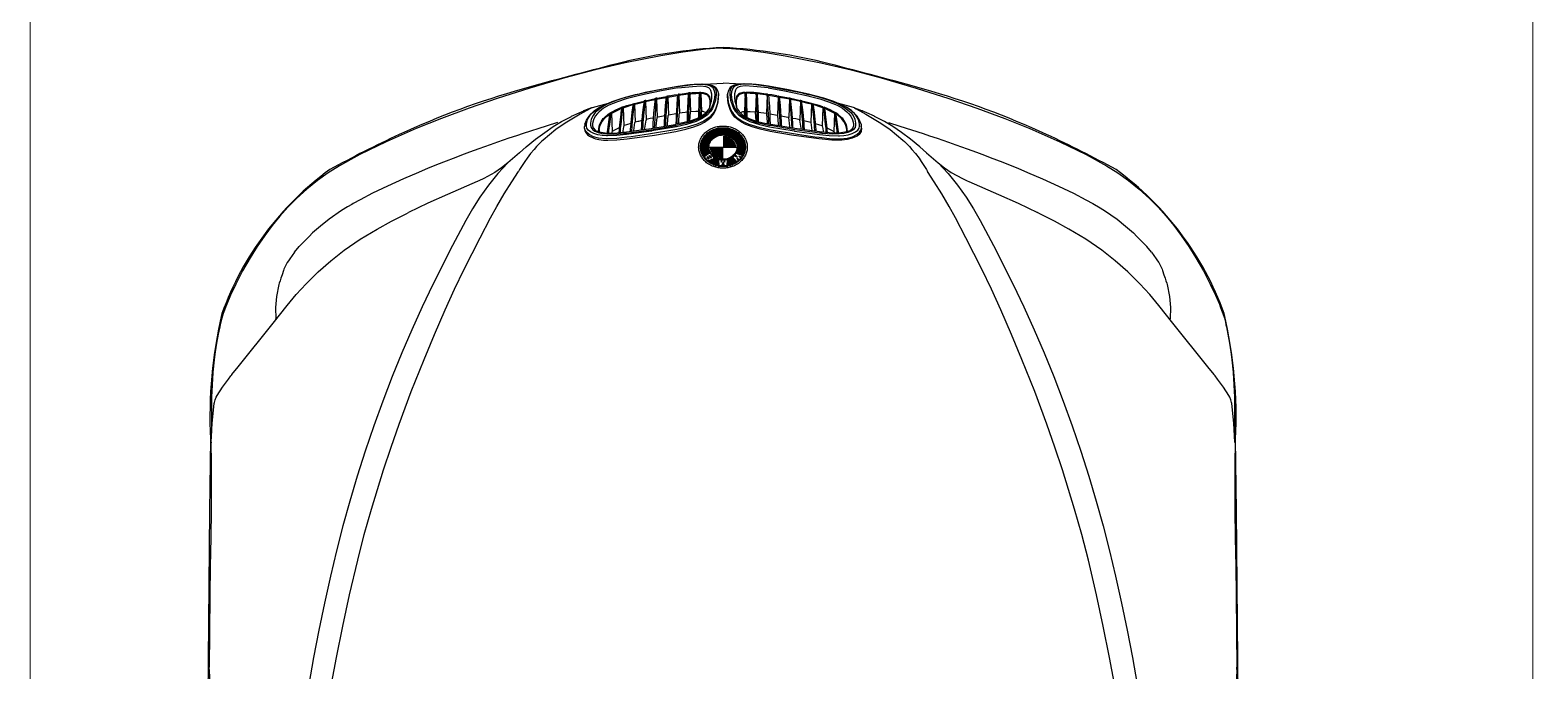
# Model space of a CAD drawing. Header units: inches. Extents: x 13 to 261, y -112 to -47.
# Drawn here: x 30.951 to 33.351, y -67.811 to -66.788 of the extents above; entities that cross this region are included whole.
import ezdxf

# ---------------------------------------------------------------- set-up
doc = ezdxf.new("R2010")
doc.units = ezdxf.units.IN
doc.header["$MEASUREMENT"] = 0
doc.layers.add('CAJONES', color=3, linetype='Continuous', lineweight=20)
doc.layers.add('CONTORNO', color=7, linetype='Continuous')

msp = doc.modelspace()

# ---------------------------------------------------------------- linework, layer by layer
for p, q in [((32.0199, -66.8873), (32.0201, -66.8873)), ((32.0219, -66.8887), (32.0219, -66.8873)), ((32.0927, -66.8887), (32.0927, -66.8873)), ((32.0947, -66.8873), (32.0945, -66.8873)), ((31.8979, -66.9103), (31.8959, -66.9109)), ((31.8979, -66.9119), (31.8989, -66.9407)), ((31.9159, -66.9063), (31.9169, -66.9349)), ((31.9337, -66.9019), (31.9347, -66.9307)), ((31.9513, -66.8983), (31.9523, -66.9271)), ((31.9691, -66.8933), (31.9669, -66.8937)), ((31.9671, -66.8937), (31.9669, -66.8937)), ((31.9691, -66.8949), (31.9845, -66.8921)), ((31.9715, -66.8929), (31.9691, -66.8933)), ((31.9691, -66.8949), (31.9701, -66.9237)), ((31.9715, -66.8929), (31.9795, -66.8915)), ((31.9867, -66.8919), (31.9877, -66.9207)), ((32.0043, -66.8881), (32.0023, -66.8883)), ((32.0043, -66.8895), (32.0053, -66.9185)), ((32.0219, -66.8887), (32.0229, -66.9177)), ((32.0359, -66.9101), (32.0357, -66.9109)), ((32.0499, -66.8901), (32.0489, -66.9029)), ((32.0491, -66.9045), (32.0503, -66.8933)), ((32.0655, -66.9045), (32.0643, -66.8933)), ((32.0647, -66.8901), (32.0657, -66.9029)), ((32.0787, -66.9101), (32.0789, -66.9109)), ((32.0927, -66.8887), (32.0917, -66.9177)), ((32.1103, -66.8895), (32.1093, -66.9185)), ((32.1103, -66.8881), (32.1123, -66.8883)), ((32.1279, -66.8919), (32.1269, -66.9207)), ((32.1455, -66.8949), (32.1301, -66.8921)), ((32.1431, -66.8929), (32.1351, -66.8915)), ((32.1431, -66.8929), (32.1455, -66.8933)), ((32.1455, -66.8949), (32.1445, -66.9237)), ((32.1455, -66.8933), (32.1477, -66.8937)), ((32.1475, -66.8937), (32.1477, -66.8937)), ((32.1633, -66.8983), (32.1623, -66.9271)), ((32.1809, -66.9019), (32.1799, -66.9307)), ((32.1987, -66.9063), (32.1977, -66.9349)), ((32.2167, -66.9119), (32.2157, -66.9407)), ((32.2167, -66.9103), (32.2187, -66.9109)), ((31.8793, -66.9205), (31.8803, -66.9497)), ((31.9169, -66.9349), (31.9167, -66.9357)), ((31.9283, -66.9323), (31.9221, -66.9337)), ((31.9347, -66.9307), (31.9345, -66.9315)), ((31.9523, -66.9271), (31.9521, -66.9277)), ((31.9701, -66.9237), (31.9699, -66.9245)), ((31.9827, -66.9215), (31.9701, -66.9237)), ((31.9877, -66.9207), (31.9875, -66.9215)), ((32.0009, -66.9189), (31.9877, -66.9207)), ((32.0057, -66.9185), (32.0053, -66.9185)), ((32.0227, -66.9255), (32.0229, -66.9185)), ((32.0229, -66.9177), (32.0229, -66.9185)), ((32.0435, -66.9175), (32.0435, -66.9177)), ((32.0711, -66.9175), (32.0711, -66.9177)), ((32.0917, -66.9177), (32.0917, -66.9185)), ((32.0919, -66.9255), (32.0917, -66.9185)), ((32.1089, -66.9185), (32.1093, -66.9185)), ((32.1137, -66.9189), (32.1269, -66.9207)), ((32.1269, -66.9207), (32.1271, -66.9215)), ((32.1319, -66.9215), (32.1445, -66.9237)), ((32.1445, -66.9237), (32.1447, -66.9245)), ((32.1623, -66.9271), (32.1625, -66.9277)), ((32.1799, -66.9307), (32.1801, -66.9315)), ((32.1863, -66.9323), (32.1925, -66.9337)), ((32.1977, -66.9349), (32.1979, -66.9357)), ((32.2353, -66.9205), (32.2343, -66.9497)), ((31.8595, -66.9465), (31.8595, -66.9503)), ((32.0263, -66.959), (32.0441, -66.959)), ((32.0271, -66.9579), (32.0461, -66.9579)), ((32.028, -66.9568), (32.0488, -66.9568)), ((32.029, -66.9556), (32.0531, -66.9556)), ((32.03, -66.9545), (32.0845, -66.9545)), ((32.0312, -66.9534), (32.0833, -66.9534)), ((32.0325, -66.9523), (32.082, -66.9523)), ((32.0339, -66.9512), (32.0806, -66.9512)), ((32.0355, -66.95), (32.079, -66.95)), ((32.0373, -66.9489), (32.0772, -66.9489)), ((32.0394, -66.9478), (32.0751, -66.9478)), ((32.0419, -66.9467), (32.0727, -66.9467)), ((32.0449, -66.9455), (32.0696, -66.9455)), ((32.0494, -66.9444), (32.0652, -66.9444)), ((32.0573, -66.9579), (32.0644, -66.9579)), ((32.0573, -66.959), (32.0672, -66.959)), ((32.0615, -66.9556), (32.0855, -66.9556)), ((32.0658, -66.9568), (32.0865, -66.9568)), ((32.0684, -66.9579), (32.0874, -66.9579)), ((32.0704, -66.959), (32.0882, -66.959)), ((32.2551, -66.9461), (32.2557, -66.9451)), ((32.2555, -66.9501), (32.2555, -66.9503)), ((32.0214, -66.9747), (32.0349, -66.9747)), ((32.0215, -66.9725), (32.035, -66.9725)), ((32.0215, -66.9736), (32.0349, -66.9736)), ((32.0215, -66.9758), (32.0349, -66.9758)), ((32.0215, -66.977), (32.035, -66.977)), ((32.0216, -66.9714), (32.0352, -66.9714)), ((32.0216, -66.9781), (32.0352, -66.9781)), ((32.0218, -66.9702), (32.0355, -66.9702)), ((32.0218, -66.9792), (32.0355, -66.9792)), ((32.022, -66.9691), (32.0358, -66.9691)), ((32.022, -66.9803), (32.0358, -66.9803)), ((32.0223, -66.968), (32.0363, -66.968)), ((32.0223, -66.9814), (32.0363, -66.9814)), ((32.0226, -66.9669), (32.0368, -66.9669)), ((32.0226, -66.9826), (32.0368, -66.9826)), ((32.023, -66.9657), (32.0374, -66.9657)), ((32.023, -66.9837), (32.0374, -66.9837)), ((32.0234, -66.9646), (32.0381, -66.9646)), ((32.0238, -66.9635), (32.039, -66.9635)), ((32.0244, -66.9624), (32.04, -66.9624)), ((32.025, -66.9613), (32.0411, -66.9613)), ((32.0256, -66.9601), (32.0425, -66.9601)), ((32.0349, -66.9747), (32.0797, -66.9747)), ((32.0366, -66.9758), (32.0573, -66.9758)), ((32.0368, -66.977), (32.0573, -66.977)), ((32.037, -66.9781), (32.0573, -66.9781)), ((32.0373, -66.9792), (32.0573, -66.9792)), ((32.0376, -66.9803), (32.0573, -66.9803)), ((32.0381, -66.9814), (32.0573, -66.9814)), ((32.0387, -66.9826), (32.0573, -66.9826)), ((32.0394, -66.9837), (32.0573, -66.9837)), ((32.0573, -66.9601), (32.0693, -66.9601)), ((32.0573, -66.9613), (32.0709, -66.9613)), ((32.0573, -66.9624), (32.0722, -66.9624)), ((32.0573, -66.9635), (32.0734, -66.9635)), ((32.0573, -66.9646), (32.0743, -66.9646)), ((32.0573, -66.9657), (32.0752, -66.9657)), ((32.0573, -66.9669), (32.0758, -66.9669)), ((32.0573, -66.968), (32.0764, -66.968)), ((32.0573, -66.9691), (32.0769, -66.9691)), ((32.0573, -66.9702), (32.0773, -66.9702)), ((32.0573, -66.9714), (32.0776, -66.9714)), ((32.0573, -66.9725), (32.0778, -66.9725)), ((32.0573, -66.9736), (32.0779, -66.9736)), ((32.0573, -66.9747), (32.0779, -66.9747)), ((32.072, -66.9601), (32.0889, -66.9601)), ((32.0734, -66.9613), (32.0896, -66.9613)), ((32.0746, -66.9624), (32.0902, -66.9624)), ((32.0755, -66.9635), (32.0907, -66.9635)), ((32.0764, -66.9646), (32.0912, -66.9646)), ((32.0771, -66.9657), (32.0916, -66.9657)), ((32.0771, -66.9837), (32.0916, -66.9837)), ((32.0777, -66.9669), (32.0919, -66.9669)), ((32.0777, -66.9826), (32.0919, -66.9826)), ((32.0783, -66.968), (32.0922, -66.968)), ((32.0783, -66.9814), (32.0923, -66.9814)), ((32.0787, -66.9691), (32.0925, -66.9691)), ((32.0787, -66.9803), (32.0925, -66.9803)), ((32.0791, -66.9702), (32.0927, -66.9702)), ((32.0791, -66.9792), (32.0927, -66.9792)), ((32.0793, -66.9714), (32.0929, -66.9714)), ((32.0793, -66.9781), (32.0929, -66.9781)), ((32.0795, -66.9725), (32.093, -66.9725)), ((32.0795, -66.977), (32.093, -66.977)), ((32.0796, -66.9736), (32.0931, -66.9736)), ((32.0796, -66.9758), (32.0931, -66.9758)), ((32.0797, -66.9747), (32.0931, -66.9747)), ((31.7139, -66.9999), (31.6975, -67.0171)), ((31.7321, -66.9841), (31.7139, -66.9999)), ((32.0234, -66.9848), (32.0348, -66.9848)), ((32.0239, -66.9859), (32.0331, -66.9859)), ((32.0244, -66.9871), (32.0315, -66.9871)), ((32.025, -66.9882), (32.0299, -66.9882)), ((32.0256, -66.9893), (32.0283, -66.9893)), ((32.0264, -66.9904), (32.0276, -66.9904)), ((32.0272, -66.9915), (32.0287, -66.9915)), ((32.028, -66.9927), (32.0297, -66.9927)), ((32.029, -66.9938), (32.0307, -66.9938)), ((32.03, -66.9949), (32.0318, -66.9949)), ((32.0312, -66.996), (32.0328, -66.996)), ((32.032, -66.9915), (32.0342, -66.9915)), ((32.0325, -66.9904), (32.0332, -66.9904)), ((32.0325, -66.9972), (32.0507, -66.9972)), ((32.033, -66.9927), (32.0352, -66.9927)), ((32.0339, -66.9983), (32.0507, -66.9983)), ((32.0352, -66.9893), (32.0374, -66.9893)), ((32.0355, -66.9994), (32.0508, -66.9994)), ((32.0358, -66.9882), (32.0364, -66.9882)), ((32.0362, -66.9904), (32.0385, -66.9904)), ((32.0366, -66.9848), (32.0381, -66.9848)), ((32.0371, -66.996), (32.0507, -66.996)), ((32.0373, -66.9915), (32.0382, -66.9915)), ((32.0373, -67.0005), (32.0508, -67.0005)), ((32.0377, -66.9859), (32.039, -66.9859)), ((32.0378, -66.9949), (32.0506, -66.9949)), ((32.0387, -66.9871), (32.04, -66.9871)), ((32.0394, -67.0016), (32.0509, -67.0016)), ((32.0397, -66.9882), (32.0411, -66.9882)), ((32.0402, -66.9848), (32.0573, -66.9848)), ((32.0408, -66.9893), (32.0425, -66.9893)), ((32.0412, -66.9859), (32.0573, -66.9859)), ((32.0414, -66.9938), (32.0531, -66.9938)), ((32.0418, -66.9904), (32.0441, -66.9904)), ((32.0419, -67.0028), (32.0509, -67.0028)), ((32.0421, -66.9927), (32.0488, -66.9927)), ((32.0422, -66.9915), (32.0461, -66.9915)), ((32.0423, -66.9871), (32.0573, -66.9871)), ((32.0436, -66.9882), (32.0573, -66.9882)), ((32.045, -67.0039), (32.051, -67.0039)), ((32.0453, -66.9893), (32.0573, -66.9893)), ((32.0473, -66.9904), (32.0573, -66.9904)), ((32.0493, -67.005), (32.0652, -67.005)), ((32.0502, -66.9915), (32.0573, -66.9915)), ((32.0531, -66.9949), (32.0615, -66.9949)), ((32.0542, -66.996), (32.0556, -66.996)), ((32.0543, -66.9972), (32.0551, -66.9972)), ((32.0543, -66.9983), (32.0547, -66.9983)), ((32.055, -67.0039), (32.0596, -67.0039)), ((32.0554, -67.0028), (32.0591, -67.0028)), ((32.0558, -67.0016), (32.0587, -67.0016)), ((32.0563, -67.0005), (32.0583, -67.0005)), ((32.0567, -66.9994), (32.0578, -66.9994)), ((32.0572, -66.9983), (32.0574, -66.9983)), ((32.059, -66.996), (32.0603, -66.996)), ((32.0594, -66.9972), (32.0602, -66.9972)), ((32.0599, -66.9983), (32.0602, -66.9983)), ((32.0614, -66.9938), (32.0754, -66.9938)), ((32.0636, -67.0016), (32.0751, -67.0016)), ((32.0636, -67.0028), (32.0727, -67.0028)), ((32.0636, -67.0039), (32.0696, -67.0039)), ((32.0637, -66.9994), (32.079, -66.9994)), ((32.0637, -67.0005), (32.0772, -67.0005)), ((32.0638, -66.9972), (32.0784, -66.9972)), ((32.0638, -66.9983), (32.0806, -66.9983)), ((32.0639, -66.9949), (32.0764, -66.9949)), ((32.0639, -66.996), (32.0774, -66.996)), ((32.0658, -66.9927), (32.0745, -66.9927)), ((32.0684, -66.9915), (32.0735, -66.9915)), ((32.0704, -66.9904), (32.0727, -66.9904)), ((32.072, -66.9893), (32.0741, -66.9893)), ((32.0734, -66.9882), (32.078, -66.9882)), ((32.0745, -66.9871), (32.077, -66.9871)), ((32.0755, -66.9859), (32.0772, -66.9859)), ((32.0764, -66.9848), (32.078, -66.9848)), ((32.0769, -66.9893), (32.079, -66.9893)), ((32.0797, -66.9904), (32.08, -66.9904)), ((32.0799, -66.9848), (32.0912, -66.9848)), ((32.0799, -66.9938), (32.081, -66.9938)), ((32.0804, -66.9972), (32.082, -66.9972)), ((32.0809, -66.9949), (32.0845, -66.9949)), ((32.0818, -66.996), (32.0833, -66.996)), ((32.0828, -66.9859), (32.0907, -66.9859)), ((32.0838, -66.9904), (32.0856, -66.9904)), ((32.0843, -66.9938), (32.0856, -66.9938)), ((32.0847, -66.9915), (32.0874, -66.9915)), ((32.0853, -66.9927), (32.0865, -66.9927)), ((32.0856, -66.9871), (32.0902, -66.9871)), ((32.0869, -66.9904), (32.0882, -66.9904)), ((32.0877, -66.9893), (32.0889, -66.9893)), ((32.0884, -66.9882), (32.0896, -66.9882)), ((32.3825, -66.9841), (32.4007, -66.9999)), ((32.4007, -66.9999), (32.4171, -67.0171)), ((31.6647, -67.0299), (31.6649, -67.0303)), ((32.4499, -67.0299), (32.4497, -67.0303)), ((31.3731, -67.1425), (31.3805, -67.1335)), ((32.7415, -67.1425), (32.7341, -67.1335)), ((31.2833, -67.3257), (31.3389, -67.2561)), ((32.8313, -67.3257), (32.7757, -67.2561))]:
    msp.add_line(p, q)
for points in [[(32.0573, -66.8167), (32.0435, -66.8171), (32.0297, -66.8183), (31.9929, -66.8231), (31.9579, -66.8289), (31.9013, -66.8401), (31.8529, -66.8515), (31.8047, -66.8641), (31.7487, -66.8805), (31.6967, -66.8971), (31.6519, -66.9125), (31.6075, -66.9291), (31.5671, -66.9451), (31.5193, -66.9661), (31.4775, -66.9865), (31.4449, -67.0045), (31.4269, -67.0157), (31.4097, -67.0279), (31.3925, -67.0419), (31.3761, -67.0569), (31.3625, -67.0707), (31.3497, -67.0851), (31.3373, -67.1001), (31.3255, -67.1159), (31.3135, -67.1333), (31.3021, -67.1515), (31.2901, -67.1723), (31.2791, -67.1935), (31.2709, -67.2111), (31.2647, -67.2257)], [(32.0573, -66.8167), (32.0711, -66.8171), (32.0849, -66.8183), (32.1217, -66.8231), (32.1567, -66.8289), (32.2133, -66.8401), (32.2617, -66.8515), (32.3099, -66.8641), (32.3659, -66.8805), (32.4179, -66.8971), (32.4627, -66.9125), (32.5071, -66.9291), (32.5475, -66.9451), (32.5953, -66.9661), (32.6371, -66.9865), (32.6697, -67.0045), (32.6877, -67.0157), (32.7049, -67.0279), (32.7221, -67.0419), (32.7385, -67.0569), (32.7521, -67.0707), (32.7649, -67.0851), (32.7773, -67.1001), (32.7891, -67.1159), (32.8011, -67.1333), (32.8125, -67.1515), (32.8245, -67.1723), (32.8355, -67.1935), (32.8437, -67.2111), (32.8499, -67.2257)], [(31.9849, -66.8779), (31.9589, -66.8825), (31.9329, -66.8877), (31.9213, -66.8905), (31.9169, -66.8915), (31.9013, -66.8955), (31.8867, -66.9003), (31.8725, -66.9063), (31.8635, -66.9113), (31.8559, -66.9171), (31.8533, -66.9197), (31.8497, -66.9243), (31.8469, -66.9301), (31.8455, -66.9363), (31.8455, -66.9399), (31.8465, -66.9435), (31.8495, -66.9471), (31.8525, -66.9491), (31.8579, -66.9513), (31.8643, -66.9529), (31.8719, -66.9537), (31.8819, -66.9541), (31.8987, -66.9529), (31.9005, -66.9527), (31.9031, -66.9525), (31.9109, -66.9515), (31.9427, -66.9469), (31.9815, -66.9403), (31.9823, -66.9401)], [(31.9853, -66.8803), (31.9593, -66.8849), (31.9335, -66.8901), (31.9219, -66.8929), (31.9177, -66.8939), (31.9027, -66.8979), (31.8887, -66.9023), (31.8751, -66.9079), (31.8665, -66.9127), (31.8593, -66.9183), (31.8569, -66.9209), (31.8533, -66.9255), (31.8505, -66.9311), (31.8489, -66.9371), (31.8489, -66.9407), (31.8501, -66.9441), (31.8533, -66.9478)], [(31.8803, -66.9019), (31.8965, -66.8965), (31.9209, -66.8901), (31.9529, -66.8831), (31.9849, -66.8775)], [(31.9849, -66.8779), (32.0091, -66.8749), (32.0235, -66.8743), (32.0327, -66.8751), (32.0373, -66.8767), (32.0401, -66.8787), (32.0417, -66.8807), (32.0437, -66.8865), (32.0437, -66.8869), (32.0441, -66.8911), (32.0431, -66.8995), (32.0429, -66.9001), (32.0409, -66.9069), (32.0387, -66.9121), (32.0349, -66.9179), (32.0301, -66.9227), (32.0239, -66.9271), (32.0163, -66.9309), (32.0053, -66.9347), (31.9939, -66.9377), (31.9823, -66.9401)], [(32.0045, -66.8749), (32.0045, -66.8749), (32.0111, -66.8743), (32.0229, -66.8735), (32.0327, -66.8741), (32.0393, -66.8759), (32.0431, -66.8787), (32.0453, -66.8823), (32.0463, -66.8865), (32.0465, -66.8909), (32.0461, -66.8957), (32.0453, -66.8997), (32.0423, -66.9089), (32.0405, -66.9131), (32.0379, -66.9173), (32.0321, -66.9235), (32.0241, -66.9293), (32.0143, -66.9339), (31.9989, -66.9387), (31.9829, -66.9423)], [(31.9849, -66.8775), (31.9993, -66.8755), (32.0045, -66.8749)], [(31.9853, -66.8803), (32.0087, -66.8777), (32.0221, -66.8771), (32.0301, -66.8781), (32.0339, -66.8795), (32.0361, -66.8815), (32.0373, -66.8837), (32.0387, -66.8897), (32.0389, -66.8903), (32.0391, -66.8943), (32.0383, -66.9023), (32.0381, -66.9029), (32.0365, -66.9095), (32.0359, -66.9109)], [(32.0043, -66.8881), (32.0079, -66.8877), (32.0197, -66.8873), (32.0199, -66.8873)], [(32.0187, -66.9277), (32.0187, -66.9271), (32.0187, -66.9265), (32.0189, -66.9185), (32.0193, -66.9073), (32.0193, -66.9013), (32.0199, -66.8873)], [(32.0219, -66.8873), (32.0201, -66.8873), (32.0199, -66.8873)], [(32.0207, -66.9267), (32.0209, -66.9183), (32.0211, -66.9103), (32.0213, -66.9011), (32.0219, -66.8873)], [(32.0219, -66.8873), (32.0257, -66.8877), (32.0309, -66.8891), (32.0327, -66.8903), (32.0351, -66.8931), (32.0363, -66.8967), (32.0365, -66.8979), (32.0369, -66.9035), (32.0359, -66.9101)], [(32.0243, -66.8735), (32.0333, -66.8741), (32.0405, -66.8761), (32.0435, -66.8777), (32.0459, -66.8797), (32.0487, -66.8843), (32.0499, -66.8895), (32.0499, -66.8901)], [(32.0334, -66.8742), (32.0371, -66.8737), (32.0573, -66.8727)], [(32.0811, -66.8742), (32.0775, -66.8737), (32.0573, -66.8727)], [(32.0903, -66.8735), (32.0813, -66.8741), (32.0741, -66.8761), (32.0711, -66.8777), (32.0687, -66.8797), (32.0659, -66.8843), (32.0647, -66.8895), (32.0647, -66.8901)], [(32.1101, -66.8749), (32.1101, -66.8749), (32.1035, -66.8743), (32.0917, -66.8735), (32.0819, -66.8741), (32.0753, -66.8759), (32.0715, -66.8787), (32.0693, -66.8823), (32.0683, -66.8865), (32.0681, -66.8909), (32.0685, -66.8957), (32.0693, -66.8997), (32.0723, -66.9089), (32.0741, -66.9131), (32.0767, -66.9173), (32.0825, -66.9235), (32.0905, -66.9293), (32.1003, -66.9339), (32.1157, -66.9387), (32.1317, -66.9423)], [(32.1297, -66.8779), (32.1055, -66.8749), (32.0911, -66.8743), (32.0819, -66.8751), (32.0773, -66.8767), (32.0745, -66.8787), (32.0729, -66.8807), (32.0709, -66.8865), (32.0709, -66.8869), (32.0705, -66.8911), (32.0715, -66.8995), (32.0717, -66.9001), (32.0737, -66.9069), (32.0759, -66.9121), (32.0797, -66.9179), (32.0845, -66.9227), (32.0907, -66.9271), (32.0983, -66.9309), (32.1093, -66.9347), (32.1207, -66.9377), (32.1323, -66.9401)], [(32.1293, -66.8803), (32.1059, -66.8777), (32.0925, -66.8771), (32.0845, -66.8781), (32.0807, -66.8795), (32.0785, -66.8815), (32.0773, -66.8837), (32.0759, -66.8897), (32.0757, -66.8903), (32.0755, -66.8943), (32.0763, -66.9023), (32.0765, -66.9029), (32.0781, -66.9095), (32.0787, -66.9109)], [(32.0927, -66.8873), (32.0889, -66.8877), (32.0837, -66.8891), (32.0819, -66.8903), (32.0795, -66.8931), (32.0783, -66.8967), (32.0781, -66.8979), (32.0777, -66.9035), (32.0787, -66.9101)], [(32.0939, -66.9267), (32.0937, -66.9183), (32.0935, -66.9103), (32.0933, -66.9011), (32.0927, -66.8873)], [(32.0927, -66.8873), (32.0945, -66.8873), (32.0947, -66.8873)], [(32.0959, -66.9277), (32.0959, -66.9271), (32.0959, -66.9265), (32.0957, -66.9185), (32.0953, -66.9073), (32.0953, -66.9013), (32.0947, -66.8873)], [(32.1103, -66.8881), (32.1067, -66.8877), (32.0949, -66.8873), (32.0947, -66.8873)], [(32.1297, -66.8775), (32.1153, -66.8755), (32.1101, -66.8749)], [(32.1293, -66.8803), (32.1553, -66.8849), (32.1811, -66.8901), (32.1927, -66.8929), (32.1969, -66.8939), (32.2119, -66.8979), (32.2259, -66.9023), (32.2395, -66.9079), (32.2481, -66.9127), (32.2553, -66.9183), (32.2577, -66.9209), (32.2613, -66.9255), (32.2641, -66.9311), (32.2657, -66.9371), (32.2657, -66.9407), (32.2645, -66.9441), (32.2617, -66.9473), (32.2611, -66.9479)], [(32.2343, -66.9019), (32.2181, -66.8965), (32.1937, -66.8901), (32.1617, -66.8831), (32.1297, -66.8775)], [(32.1297, -66.8779), (32.1557, -66.8825), (32.1817, -66.8877), (32.1933, -66.8905), (32.1977, -66.8915), (32.2133, -66.8955), (32.2279, -66.9003), (32.2421, -66.9063), (32.2511, -66.9113), (32.2587, -66.9171), (32.2613, -66.9197), (32.2649, -66.9243), (32.2677, -66.9301), (32.2691, -66.9363), (32.2691, -66.9399), (32.2681, -66.9435), (32.2651, -66.9471), (32.2621, -66.9491), (32.2567, -66.9513), (32.2503, -66.9529), (32.2427, -66.9537), (32.2327, -66.9541), (32.2159, -66.9529), (32.2141, -66.9527), (32.2115, -66.9525), (32.2037, -66.9515), (32.1719, -66.9469), (32.1331, -66.9403), (32.1323, -66.9401)], [(31.8369, -66.9383), (31.8395, -66.9315), (31.8433, -66.9255), (31.8461, -66.9221), (31.8523, -66.9165), (31.8603, -66.9111)], [(31.8453, -66.9237), (31.8475, -66.9211), (31.8531, -66.9161), (31.8607, -66.9109), (31.8803, -66.9019)], [(31.8475, -66.9121), (31.8491, -66.9117), (31.8742, -66.9047)], [(31.8771, -66.9201), (31.8803, -66.9183), (31.8863, -66.9151), (31.8863, -66.9151), (31.8959, -66.9109)], [(31.8959, -66.9109), (31.8943, -66.9193), (31.8939, -66.9229), (31.8919, -66.9391), (31.8913, -66.9451), (31.8913, -66.9469), (31.8909, -66.9517)], [(31.8979, -66.9103), (31.8963, -66.9189), (31.8959, -66.9223), (31.8939, -66.9387), (31.8933, -66.9447), (31.8933, -66.9467), (31.8929, -66.9517)], [(31.8979, -66.9103), (31.9035, -66.9083), (31.9035, -66.9083), (31.9243, -66.9027), (31.9497, -66.8971), (31.9671, -66.8937)], [(31.8979, -66.9119), (31.8993, -66.9113), (31.8997, -66.9113), (31.9135, -66.9069)], [(31.8979, -66.9119), (31.8979, -66.9107), (31.8979, -66.9103), (31.8979, -66.9103)], [(31.9139, -66.9053), (31.9117, -66.9189), (31.9117, -66.9201), (31.9101, -66.9355), (31.9095, -66.9437), (31.9093, -66.9451), (31.9091, -66.9497)], [(31.9159, -66.9047), (31.9137, -66.9185), (31.9129, -66.9271), (31.9121, -66.9351), (31.9117, -66.9385), (31.9115, -66.9433), (31.9111, -66.9477), (31.9111, -66.9495)], [(31.9159, -66.9063), (31.9211, -66.9049), (31.9213, -66.9049), (31.9313, -66.9025)], [(31.9159, -66.9063), (31.9159, -66.9053), (31.9159, -66.9047)], [(31.9273, -66.9473), (31.9277, -66.9403), (31.9279, -66.9355), (31.9283, -66.9321), (31.9289, -66.9239), (31.9297, -66.9151), (31.9317, -66.9009)], [(31.9293, -66.9471), (31.9297, -66.9401), (31.9299, -66.9351), (31.9303, -66.9319), (31.9309, -66.9235), (31.9317, -66.9147), (31.9337, -66.9005)], [(31.9337, -66.9019), (31.9405, -66.9005), (31.9491, -66.8987)], [(31.9337, -66.9019), (31.9337, -66.9009), (31.9337, -66.9005)], [(31.9455, -66.9445), (31.9457, -66.9427), (31.9459, -66.9373), (31.9463, -66.9289), (31.9469, -66.9205), (31.9477, -66.9117), (31.9493, -66.8971)], [(31.9513, -66.8967), (31.9497, -66.9113), (31.9493, -66.9141), (31.9483, -66.9287), (31.9483, -66.9289), (31.9479, -66.9369), (31.9475, -66.9443)], [(31.9513, -66.8983), (31.9539, -66.8977), (31.9669, -66.8953)], [(31.9513, -66.8983), (31.9513, -66.8971), (31.9513, -66.8967)], [(31.9639, -66.9415), (31.9641, -66.9345), (31.9645, -66.9259), (31.9649, -66.9173), (31.9655, -66.9085), (31.9669, -66.8937)], [(31.9659, -66.9413), (31.9661, -66.9341), (31.9665, -66.9257), (31.9669, -66.9171), (31.9675, -66.9081), (31.9691, -66.8933)], [(31.9691, -66.8949), (31.9691, -66.8937), (31.9691, -66.8933)], [(31.9795, -66.8915), (31.9863, -66.8905), (31.9869, -66.8903)], [(32.0359, -66.9109), (32.0355, -66.9119), (32.0343, -66.9143), (32.0317, -66.9181), (32.0275, -66.9221), (32.0217, -66.9261), (32.0147, -66.9295), (32.0041, -66.9331), (31.9931, -66.9359), (31.9819, -66.9383)], [(31.9847, -66.8907), (31.9835, -66.9055), (31.9833, -66.9085), (31.9827, -66.9231), (31.9823, -66.9317), (31.9821, -66.9367), (31.9821, -66.9381)], [(32.0489, -66.9029), (32.0461, -66.9125), (32.0435, -66.9175), (32.0413, -66.9209), (32.0353, -66.9273), (32.0265, -66.9333), (32.0159, -66.9381), (32.0001, -66.9429), (31.9837, -66.9465)], [(31.9841, -66.9377), (31.9843, -66.9315), (31.9847, -66.9229), (31.9851, -66.9143), (31.9855, -66.9053), (31.9867, -66.8903)], [(31.9843, -66.9493), (31.9977, -66.9463), (32.0109, -66.9425), (32.0207, -66.9387), (32.0277, -66.9351), (32.0335, -66.9309), (32.0383, -66.9267), (32.0419, -66.9221), (32.0451, -66.9165), (32.0475, -66.9101), (32.0491, -66.9045)], [(31.9867, -66.8903), (31.9867, -66.8903), (31.9891, -66.8901), (32.0023, -66.8883)], [(31.9867, -66.8919), (31.9897, -66.8913), (32.0023, -66.8897)], [(31.9867, -66.8919), (31.9867, -66.8909), (31.9867, -66.8905), (31.9867, -66.8903)], [(32.0005, -66.9341), (32.0005, -66.9293), (32.0007, -66.9207), (32.0011, -66.9111), (32.0015, -66.9031), (32.0023, -66.8883)], [(32.0025, -66.9335), (32.0025, -66.9291), (32.0027, -66.9205), (32.0031, -66.9109), (32.0035, -66.9029), (32.0043, -66.8881)], [(32.0043, -66.8895), (32.0043, -66.8887), (32.0043, -66.8881)], [(32.0043, -66.8895), (32.0057, -66.8895), (32.0139, -66.8889), (32.0199, -66.8887), (32.0199, -66.8887)], [(32.0219, -66.8887), (32.0263, -66.8893), (32.0277, -66.8895), (32.0309, -66.8909), (32.0319, -66.8915), (32.0339, -66.8937), (32.0351, -66.8959), (32.0363, -66.9007), (32.0363, -66.9043)], [(32.0363, -66.9043), (32.0355, -66.9113), (32.0353, -66.9125)], [(32.0359, -66.9105), (32.0357, -66.9109), (32.0355, -66.9113)], [(32.0503, -66.8933), (32.0501, -66.8917), (32.0499, -66.8901)], [(32.0643, -66.8933), (32.0645, -66.8917), (32.0647, -66.8901)], [(32.1303, -66.9493), (32.1169, -66.9463), (32.1037, -66.9425), (32.0939, -66.9387), (32.0869, -66.9351), (32.0811, -66.9309), (32.0763, -66.9267), (32.0727, -66.9221), (32.0695, -66.9165), (32.0671, -66.9101), (32.0655, -66.9045)], [(32.0657, -66.9029), (32.0685, -66.9125), (32.0711, -66.9175), (32.0733, -66.9209), (32.0793, -66.9273), (32.0881, -66.9333), (32.0987, -66.9381), (32.1145, -66.9429), (32.1309, -66.9465)], [(32.0927, -66.8887), (32.0883, -66.8893), (32.0869, -66.8895), (32.0837, -66.8909), (32.0827, -66.8915), (32.0807, -66.8937), (32.0795, -66.8959), (32.0783, -66.9007), (32.0783, -66.9043)], [(32.0783, -66.9043), (32.0791, -66.9113), (32.0793, -66.9125)], [(32.0787, -66.9105), (32.0789, -66.9109), (32.0791, -66.9113)], [(32.0787, -66.9109), (32.0791, -66.9119), (32.0803, -66.9143), (32.0829, -66.9181), (32.0871, -66.9221), (32.0929, -66.9261), (32.0999, -66.9295), (32.1105, -66.9331), (32.1215, -66.9359), (32.1327, -66.9383)], [(32.1103, -66.8895), (32.1089, -66.8895), (32.1007, -66.8889), (32.0947, -66.8887), (32.0947, -66.8887)], [(32.1121, -66.9335), (32.1121, -66.9291), (32.1119, -66.9205), (32.1115, -66.9109), (32.1111, -66.9029), (32.1103, -66.8881)], [(32.1103, -66.8895), (32.1103, -66.8887), (32.1103, -66.8881)], [(32.1141, -66.9341), (32.1141, -66.9293), (32.1139, -66.9207), (32.1135, -66.9111), (32.1131, -66.9031), (32.1123, -66.8883)], [(32.1279, -66.8903), (32.1279, -66.8903), (32.1255, -66.8901), (32.1123, -66.8883)], [(32.1279, -66.8919), (32.1249, -66.8913), (32.1123, -66.8897)], [(32.1351, -66.8915), (32.1283, -66.8905), (32.1277, -66.8903)], [(32.1305, -66.9377), (32.1303, -66.9315), (32.1299, -66.9229), (32.1295, -66.9143), (32.1291, -66.9053), (32.1279, -66.8903)], [(32.1279, -66.8919), (32.1279, -66.8909), (32.1279, -66.8905), (32.1279, -66.8903)], [(32.1299, -66.8907), (32.1311, -66.9055), (32.1313, -66.9085), (32.1319, -66.9231), (32.1323, -66.9317), (32.1325, -66.9367), (32.1325, -66.9381)], [(32.1487, -66.9413), (32.1485, -66.9341), (32.1481, -66.9257), (32.1477, -66.9171), (32.1471, -66.9081), (32.1455, -66.8933)], [(32.1455, -66.8949), (32.1455, -66.8937), (32.1455, -66.8933)], [(32.2167, -66.9103), (32.2111, -66.9083), (32.2111, -66.9083), (32.1903, -66.9027), (32.1649, -66.8971), (32.1475, -66.8937)], [(32.1507, -66.9415), (32.1505, -66.9345), (32.1501, -66.9259), (32.1497, -66.9173), (32.1491, -66.9085), (32.1477, -66.8937)], [(32.1633, -66.8983), (32.1607, -66.8977), (32.1477, -66.8953)], [(32.1633, -66.8967), (32.1649, -66.9113), (32.1653, -66.9141), (32.1663, -66.9287), (32.1663, -66.9289), (32.1667, -66.9369), (32.1671, -66.9443)], [(32.1633, -66.8983), (32.1633, -66.8971), (32.1633, -66.8967)], [(32.1691, -66.9445), (32.1689, -66.9427), (32.1687, -66.9373), (32.1683, -66.9289), (32.1677, -66.9205), (32.1669, -66.9117), (32.1653, -66.8971)], [(32.1809, -66.9019), (32.1741, -66.9005), (32.1655, -66.8987)], [(32.1853, -66.9471), (32.1849, -66.9401), (32.1847, -66.9351), (32.1843, -66.9319), (32.1837, -66.9235), (32.1829, -66.9147), (32.1809, -66.9005)], [(32.1809, -66.9019), (32.1809, -66.9009), (32.1809, -66.9005)], [(32.1873, -66.9473), (32.1869, -66.9403), (32.1867, -66.9355), (32.1863, -66.9321), (32.1857, -66.9239), (32.1849, -66.9151), (32.1829, -66.9009)], [(32.1987, -66.9063), (32.1935, -66.9049), (32.1933, -66.9049), (32.1833, -66.9025)], [(32.1987, -66.9047), (32.2009, -66.9185), (32.2017, -66.9271), (32.2025, -66.9351), (32.2029, -66.9385), (32.2031, -66.9433), (32.2035, -66.9477), (32.2035, -66.9495)], [(32.1987, -66.9063), (32.1987, -66.9053), (32.1987, -66.9047)], [(32.2007, -66.9053), (32.2029, -66.9189), (32.2029, -66.9201), (32.2045, -66.9355), (32.2051, -66.9437), (32.2053, -66.9451), (32.2055, -66.9497)], [(32.2167, -66.9119), (32.2153, -66.9113), (32.2149, -66.9113), (32.2011, -66.9069)], [(32.2167, -66.9119), (32.2167, -66.9107), (32.2167, -66.9103), (32.2167, -66.9103)], [(32.2167, -66.9103), (32.2183, -66.9189), (32.2187, -66.9223), (32.2207, -66.9387), (32.2213, -66.9447), (32.2213, -66.9467), (32.2217, -66.9517)], [(32.2375, -66.9201), (32.2343, -66.9183), (32.2283, -66.9151), (32.2283, -66.9151), (32.2187, -66.9109)], [(32.2187, -66.9109), (32.2203, -66.9193), (32.2207, -66.9229), (32.2227, -66.9391), (32.2233, -66.9451), (32.2233, -66.9469), (32.2237, -66.9517)], [(32.2693, -66.9237), (32.2671, -66.9211), (32.2615, -66.9161), (32.2539, -66.9109), (32.2343, -66.9019)], [(32.2671, -66.9121), (32.2655, -66.9117), (32.2403, -66.9047)], [(32.2777, -66.9383), (32.2751, -66.9315), (32.2713, -66.9255), (32.2685, -66.9221), (32.2623, -66.9165), (32.2543, -66.9111)], [(31.7929, -66.9355), (31.7749, -66.9411), (31.7379, -66.9531), (31.7277, -66.9565), (31.7151, -66.9607), (31.6971, -66.9669), (31.6855, -66.9709), (31.6673, -66.9773), (31.6525, -66.9829), (31.6395, -66.9877), (31.6307, -66.9911), (31.6107, -66.9989), (31.6041, -67.0015), (31.5867, -67.0085), (31.5709, -67.0151), (31.5473, -67.0255), (31.5215, -67.0369), (31.4977, -67.0483), (31.4777, -67.0587), (31.4669, -67.0647), (31.4643, -67.0663), (31.4579, -67.0699), (31.4479, -67.0759), (31.4281, -67.0899), (31.4143, -67.1011), (31.4019, -67.1117), (31.3963, -67.1173), (31.3937, -67.1199), (31.3805, -67.1335)], [(31.8475, -66.9121), (31.8475, -66.9121), (31.8445, -66.9137), (31.8291, -66.9221), (31.8077, -66.9349), (31.8021, -66.9387), (31.7905, -66.9467), (31.7801, -66.9549), (31.7699, -66.9635), (31.7673, -66.9659), (31.7597, -66.9737), (31.7555, -66.9783), (31.7499, -66.9851), (31.7443, -66.9925), (31.7407, -66.9977), (31.7325, -67.0105), (31.7305, -67.0137)], [(31.7321, -66.9841), (31.7431, -66.9745), (31.7579, -66.9623), (31.7725, -66.9513), (31.7861, -66.9419), (31.7995, -66.9337), (31.8155, -66.9257)], [(31.8155, -66.9257), (31.8155, -66.9255), (31.8277, -66.9201), (31.8349, -66.9169)], [(31.8475, -66.9121), (31.8415, -66.9141), (31.8363, -66.9161), (31.8349, -66.9169)], [(31.9829, -66.9423), (31.9439, -66.9489), (31.9431, -66.9491), (31.9031, -66.9547), (31.8879, -66.9563), (31.8729, -66.9569), (31.8715, -66.9569), (31.8641, -66.9563), (31.8573, -66.9551), (31.8509, -66.9531), (31.8457, -66.9505), (31.8419, -66.9475), (31.8399, -66.9443), (31.8391, -66.9411), (31.8391, -66.9379), (31.8411, -66.9305), (31.8453, -66.9237)], [(31.8587, -66.9501), (31.8589, -66.9449), (31.8601, -66.9393), (31.8625, -66.9343), (31.8661, -66.9293), (31.8675, -66.9279), (31.8741, -66.9221), (31.8771, -66.9201)], [(31.8595, -66.9465), (31.8611, -66.9397), (31.8645, -66.9337), (31.8681, -66.9293), (31.8731, -66.9249), (31.8767, -66.9221)], [(31.8729, -66.9523), (31.8731, -66.9505), (31.8737, -66.9429), (31.8739, -66.9421), (31.8759, -66.9269), (31.8771, -66.9201)], [(31.8749, -66.9523), (31.8751, -66.9501), (31.8757, -66.9423), (31.8759, -66.9417), (31.8779, -66.9265), (31.8793, -66.9187)], [(31.8793, -66.9205), (31.8795, -66.9203), (31.8797, -66.9203), (31.8955, -66.9127)], [(31.8793, -66.9205), (31.8793, -66.9197), (31.8793, -66.9189), (31.8793, -66.9187)], [(31.9147, -66.9491), (31.9149, -66.9483), (31.9167, -66.9357)], [(31.9221, -66.9337), (31.9213, -66.9339), (31.9169, -66.9349)], [(31.9325, -66.9465), (31.9327, -66.9445), (31.9345, -66.9315)], [(31.9463, -66.9283), (31.9411, -66.9293), (31.9347, -66.9307)], [(31.9505, -66.9437), (31.9507, -66.9411), (31.9521, -66.9277)], [(31.9645, -66.9247), (31.9539, -66.9267), (31.9523, -66.9271)], [(31.9685, -66.9407), (31.9687, -66.9379), (31.9699, -66.9245)], [(31.9865, -66.9373), (31.9865, -66.9351), (31.9875, -66.9215)], [(32.0045, -66.9329), (32.0045, -66.9327), (32.0053, -66.9191)], [(32.0053, -66.9191), (32.0053, -66.9189), (32.0053, -66.9185)], [(32.0189, -66.9177), (32.0137, -66.9179), (32.0057, -66.9185), (32.0055, -66.9185)], [(32.0301, -66.9197), (32.0277, -66.9187), (32.0257, -66.9181), (32.0229, -66.9177)], [(32.0845, -66.9197), (32.0869, -66.9187), (32.0889, -66.9181), (32.0917, -66.9177)], [(32.0957, -66.9177), (32.1009, -66.9179), (32.1089, -66.9185), (32.1091, -66.9185)], [(32.1093, -66.9191), (32.1093, -66.9189), (32.1093, -66.9185)], [(32.1101, -66.9329), (32.1101, -66.9327), (32.1093, -66.9191)], [(32.1281, -66.9373), (32.1281, -66.9351), (32.1271, -66.9215)], [(32.1317, -66.9423), (32.1707, -66.9489), (32.1715, -66.9491), (32.2115, -66.9547), (32.2267, -66.9563), (32.2417, -66.9569), (32.2431, -66.9569), (32.2505, -66.9563), (32.2573, -66.9551), (32.2637, -66.9531), (32.2689, -66.9505), (32.2727, -66.9475), (32.2747, -66.9443), (32.2755, -66.9411), (32.2755, -66.9379), (32.2735, -66.9305), (32.2693, -66.9237)], [(32.1461, -66.9407), (32.1459, -66.9379), (32.1447, -66.9245)], [(32.1501, -66.9247), (32.1607, -66.9267), (32.1623, -66.9271)], [(32.1641, -66.9437), (32.1639, -66.9411), (32.1625, -66.9277)], [(32.1683, -66.9283), (32.1735, -66.9293), (32.1799, -66.9307)], [(32.1821, -66.9465), (32.1819, -66.9445), (32.1801, -66.9315)], [(32.1925, -66.9337), (32.1933, -66.9339), (32.1977, -66.9349)], [(32.1999, -66.9491), (32.1997, -66.9483), (32.1979, -66.9357)], [(32.2353, -66.9205), (32.2351, -66.9203), (32.2349, -66.9203), (32.2191, -66.9127)], [(32.2353, -66.9205), (32.2353, -66.9197), (32.2353, -66.9189), (32.2353, -66.9187)], [(32.2397, -66.9523), (32.2395, -66.9501), (32.2389, -66.9423), (32.2387, -66.9417), (32.2367, -66.9265), (32.2353, -66.9187)], [(32.2559, -66.9501), (32.2557, -66.9449), (32.2545, -66.9393), (32.2521, -66.9343), (32.2485, -66.9293), (32.2471, -66.9279), (32.2405, -66.9221), (32.2375, -66.9201)], [(32.2417, -66.9523), (32.2415, -66.9505), (32.2409, -66.9429), (32.2407, -66.9421), (32.2387, -66.9269), (32.2375, -66.9201)], [(32.2551, -66.9461), (32.2551, -66.9465), (32.2535, -66.9397), (32.2501, -66.9337), (32.2465, -66.9293), (32.2415, -66.9249), (32.2379, -66.9221)], [(32.2671, -66.9121), (32.2671, -66.9121), (32.2701, -66.9137), (32.2855, -66.9221), (32.3069, -66.9349), (32.3125, -66.9387), (32.3241, -66.9467), (32.3345, -66.9549), (32.3447, -66.9635), (32.3473, -66.9659), (32.3549, -66.9737), (32.3591, -66.9783), (32.3647, -66.9851), (32.3703, -66.9925), (32.3739, -66.9977), (32.3821, -67.0105), (32.3841, -67.0137)], [(32.2671, -66.9121), (32.2731, -66.9141), (32.2783, -66.9161), (32.2797, -66.9169)], [(32.2991, -66.9257), (32.2991, -66.9255), (32.2869, -66.9201), (32.2797, -66.9169)], [(32.3825, -66.9841), (32.3715, -66.9745), (32.3567, -66.9623), (32.3421, -66.9513), (32.3285, -66.9419), (32.3151, -66.9337), (32.2991, -66.9257)], [(32.3217, -66.9355), (32.3397, -66.9411), (32.3767, -66.9531), (32.3869, -66.9565), (32.3995, -66.9607), (32.4175, -66.9669), (32.4291, -66.9709), (32.4473, -66.9773), (32.4621, -66.9829), (32.4751, -66.9877), (32.4839, -66.9911), (32.5039, -66.9989), (32.5105, -67.0015), (32.5279, -67.0085), (32.5437, -67.0151), (32.5673, -67.0255), (32.5931, -67.0369), (32.6169, -67.0483), (32.6369, -67.0587), (32.6477, -67.0647), (32.6503, -67.0663), (32.6567, -67.0699), (32.6667, -67.0759), (32.6865, -67.0899), (32.7003, -67.1011), (32.7127, -67.1117), (32.7183, -67.1173), (32.7209, -67.1199), (32.7341, -67.1335)], [(31.8359, -66.9447), (31.8361, -66.9425), (31.8365, -66.9409)], [(31.8359, -66.9447), (31.8368, -66.9489), (31.8377, -66.951), (31.8396, -66.9537), (31.8409, -66.9552), (31.844, -66.9573), (31.8512, -66.9604), (31.8539, -66.9613), (31.8592, -66.9625), (31.8667, -66.9636), (31.8734, -66.9638), (31.8878, -66.9631), (31.9041, -66.9617)], [(31.9105, -66.9583), (31.9037, -66.9591), (31.8875, -66.9609), (31.8705, -66.9615), (31.8587, -66.9605), (31.8503, -66.9581), (31.8435, -66.9547), (31.8393, -66.9511), (31.8373, -66.9477), (31.8363, -66.9443), (31.8365, -66.9409)], [(31.8369, -66.9383), (31.8367, -66.9397), (31.8365, -66.9409)], [(31.8533, -66.9478), (31.8549, -66.9487), (31.8593, -66.9503), (31.8657, -66.9515), (31.8731, -66.9523), (31.8827, -66.9523), (31.8989, -66.9511), (31.9007, -66.9509), (31.9031, -66.9505), (31.9109, -66.9495), (31.9425, -66.9451), (31.9811, -66.9385), (31.9819, -66.9383)], [(31.8803, -66.9497), (31.8799, -66.9509), (31.8797, -66.9523)], [(31.8915, -66.9437), (31.8839, -66.9475), (31.8803, -66.9497)], [(31.8985, -66.9421), (31.8975, -66.9485), (31.8971, -66.9513)], [(31.8989, -66.9407), (31.8987, -66.9413), (31.8985, -66.9421)], [(31.9099, -66.9369), (31.9033, -66.9391), (31.8995, -66.9403), (31.8989, -66.9407)], [(31.9041, -66.9617), (31.9081, -66.9611), (31.9443, -66.9561), (31.9479, -66.9555), (31.9821, -66.9497), (31.9843, -66.9493)], [(31.9837, -66.9465), (31.9383, -66.9543), (31.9105, -66.9583)], [(32.2105, -66.9617), (32.2065, -66.9611), (32.1703, -66.9561), (32.1667, -66.9555), (32.1325, -66.9497), (32.1303, -66.9493)], [(32.1309, -66.9465), (32.1763, -66.9543), (32.2041, -66.9583)], [(32.2611, -66.9477), (32.2611, -66.9479), (32.2597, -66.9487), (32.2553, -66.9503), (32.2489, -66.9515), (32.2415, -66.9523), (32.2319, -66.9523), (32.2157, -66.9511), (32.2139, -66.9509), (32.2115, -66.9505), (32.2037, -66.9495), (32.1721, -66.9451), (32.1335, -66.9385), (32.1327, -66.9383)], [(32.2041, -66.9583), (32.2109, -66.9591), (32.2271, -66.9609), (32.2441, -66.9615), (32.2559, -66.9605), (32.2643, -66.9581), (32.2711, -66.9547), (32.2753, -66.9511), (32.2773, -66.9477), (32.2783, -66.9443), (32.2781, -66.9409)], [(32.2047, -66.9369), (32.2113, -66.9391), (32.2151, -66.9403), (32.2157, -66.9407)], [(32.2787, -66.9447), (32.2781, -66.9497), (32.2747, -66.9545), (32.2713, -66.9571), (32.2633, -66.9607), (32.2555, -66.9627), (32.2469, -66.9637), (32.2439, -66.9639), (32.2311, -66.9637), (32.2105, -66.9617)], [(32.2157, -66.9407), (32.2159, -66.9413), (32.2161, -66.9421)], [(32.2161, -66.9421), (32.2171, -66.9485), (32.2175, -66.9513)], [(32.2231, -66.9437), (32.2307, -66.9475), (32.2343, -66.9497)], [(32.2343, -66.9497), (32.2347, -66.9509), (32.2349, -66.9523)], [(32.2551, -66.9465), (32.2551, -66.9503), (32.2553, -66.9475), (32.2551, -66.9465)], [(32.2777, -66.9383), (32.2779, -66.9397), (32.2781, -66.9409)], [(32.2787, -66.9447), (32.2785, -66.9425), (32.2781, -66.9409)], [(31.7135, -67.0001), (31.7035, -67.0077), (31.6927, -67.0151), (31.6751, -67.0251), (31.6675, -67.0287), (31.6647, -67.0299), (31.6171, -67.0503), (31.5859, -67.0645), (31.5551, -67.0793)], [(32.0327, -66.9959), (32.0272, -66.99), (32.0359, -66.984), (32.0416, -66.9902)], [(32.035, -66.9924), (32.0329, -66.9901), (32.0316, -66.9911), (32.0337, -66.9933), (32.0337, -66.9933)], [(32.0371, -66.9914), (32.0348, -66.9889), (32.0361, -66.9879), (32.0385, -66.9904)], [(32.4011, -67.0001), (32.4111, -67.0077), (32.4219, -67.0151), (32.4395, -67.0251), (32.4471, -67.0287), (32.4499, -67.0299), (32.4975, -67.0503), (32.5287, -67.0645), (32.5595, -67.0793)], [(31.6975, -67.0171), (31.6827, -67.0353), (31.6689, -67.0547), (31.6575, -67.0731), (31.6467, -67.0921), (31.6255, -67.1319), (31.5941, -67.1939), (31.5769, -67.2299), (31.5603, -67.2665), (31.5443, -67.3035), (31.5291, -67.3409), (31.5139, -67.3803), (31.4995, -67.4201), (31.4859, -67.4601), (31.4731, -67.5005), (31.4613, -67.5401), (31.4503, -67.5797), (31.4399, -67.6197), (31.4303, -67.6599), (31.4207, -67.7031), (31.4117, -67.7463), (31.4035, -67.7897), (31.3957, -67.8331)], [(31.6961, -67.0695), (31.7079, -67.0495), (31.7201, -67.0301), (31.7305, -67.0137)], [(31.7305, -67.0137), (31.7305, -67.0137), (31.7305, -67.0137), (31.7305, -67.0137), (31.7305, -67.0137)], [(31.7305, -67.0139), (31.7305, -67.0139), (31.7305, -67.0137)], [(32.4185, -67.0695), (32.4067, -67.0495), (32.3945, -67.0301), (32.3841, -67.0137)], [(32.3841, -67.0137), (32.3841, -67.0137), (32.3841, -67.0137), (32.3841, -67.0137), (32.3841, -67.0137)], [(32.3841, -67.0139), (32.3841, -67.0139), (32.3841, -67.0137)], [(32.4171, -67.0171), (32.4319, -67.0353), (32.4457, -67.0547), (32.4571, -67.0731), (32.4679, -67.0921), (32.4891, -67.1319), (32.5205, -67.1939), (32.5377, -67.2299), (32.5543, -67.2665), (32.5703, -67.3035), (32.5855, -67.3409), (32.6007, -67.3803), (32.6151, -67.4201), (32.6287, -67.4601), (32.6415, -67.5005), (32.6533, -67.5401), (32.6643, -67.5797), (32.6747, -67.6197), (32.6843, -67.6599), (32.6939, -67.7031), (32.7029, -67.7463), (32.7111, -67.7897), (32.7189, -67.8331)], [(31.3389, -67.2561), (31.3391, -67.2559), (31.3611, -67.2277), (31.3759, -67.2099), (31.3915, -67.1929), (31.4109, -67.1741), (31.4311, -67.1561), (31.4523, -67.1395), (31.4779, -67.1217), (31.5049, -67.1057), (31.5281, -67.0931), (31.5515, -67.0811), (31.5551, -67.0793)], [(31.4303, -67.8403), (31.4399, -67.7901), (31.4501, -67.7399), (31.4609, -67.6899), (31.4739, -67.6343), (31.4845, -67.5935), (31.4959, -67.5529), (31.5151, -67.4903), (31.5273, -67.4537), (31.5401, -67.4173), (31.5595, -67.3653), (31.5799, -67.3141), (31.5965, -67.2741), (31.6137, -67.2345), (31.6285, -67.2017), (31.6439, -67.1695), (31.6693, -67.1195), (31.6861, -67.0879), (31.6961, -67.0695)], [(32.6843, -67.8403), (32.6747, -67.7901), (32.6645, -67.7399), (32.6537, -67.6899), (32.6407, -67.6343), (32.6301, -67.5935), (32.6187, -67.5529), (32.5995, -67.4903), (32.5873, -67.4537), (32.5745, -67.4173), (32.5551, -67.3653), (32.5347, -67.3141), (32.5181, -67.2741), (32.5009, -67.2345), (32.4861, -67.2017), (32.4707, -67.1695), (32.4453, -67.1195), (32.4285, -67.0879), (32.4185, -67.0695)], [(32.7757, -67.2561), (32.7755, -67.2559), (32.7535, -67.2277), (32.7387, -67.2099), (32.7231, -67.1929), (32.7037, -67.1741), (32.6835, -67.1561), (32.6623, -67.1395), (32.6367, -67.1217), (32.6097, -67.1057), (32.5865, -67.0931), (32.5631, -67.0811), (32.5595, -67.0793)], [(31.3731, -67.1425), (31.3691, -67.1481), (31.3655, -67.1531), (31.3633, -67.1561), (31.3615, -67.1591), (31.3591, -67.1633), (31.3561, -67.1697), (31.3555, -67.1719), (31.3531, -67.1785), (31.3511, -67.1843), (31.3499, -67.1883), (31.3487, -67.1921)], [(32.7415, -67.1425), (32.7455, -67.1481), (32.7491, -67.1531), (32.7513, -67.1561), (32.7531, -67.1591), (32.7555, -67.1633), (32.7585, -67.1697), (32.7591, -67.1719), (32.7615, -67.1785), (32.7635, -67.1843), (32.7647, -67.1883), (32.7659, -67.1921)], [(31.3487, -67.1921), (31.3481, -67.1943), (31.3443, -67.2131), (31.3429, -67.2307), (31.3433, -67.2489)], [(32.7659, -67.1921), (32.7665, -67.1943), (32.7703, -67.2131), (32.7717, -67.2307), (32.7713, -67.2489)], [(31.2647, -67.2257), (31.2633, -67.2293), (31.2611, -67.2353), (31.2591, -67.2407), (31.2567, -67.2479), (31.2551, -67.2545), (31.2541, -67.2585), (31.2535, -67.2615), (31.2511, -67.2733), (31.2485, -67.2881)], [(32.8499, -67.2257), (32.8513, -67.2293), (32.8535, -67.2353), (32.8555, -67.2407), (32.8579, -67.2479), (32.8595, -67.2545), (32.8605, -67.2585), (32.8611, -67.2615), (32.8635, -67.2733), (32.8661, -67.2881)], [(31.3435, -67.2503), (31.3433, -67.2497), (31.3433, -67.2489)], [(32.7711, -67.2503), (32.7713, -67.2497), (32.7713, -67.2489)], [(31.2485, -67.2881), (31.2465, -67.3015), (31.2447, -67.3143), (31.2431, -67.3293), (31.2427, -67.3343)], [(32.8661, -67.2881), (32.8681, -67.3015), (32.8699, -67.3143), (32.8715, -67.3293), (32.8719, -67.3343)], [(31.2427, -67.3343), (31.2427, -67.3345), (31.2407, -67.3739), (31.2405, -67.4315), (31.2405, -67.4315)], [(31.2481, -67.3739), (31.2495, -67.3715), (31.2581, -67.3581), (31.2675, -67.3451), (31.2715, -67.3401)], [(31.2715, -67.3401), (31.2727, -67.3385), (31.2731, -67.3381), (31.2833, -67.3257)], [(32.8431, -67.3401), (32.8419, -67.3385), (32.8415, -67.3381), (32.8313, -67.3257)], [(32.8665, -67.3739), (32.8651, -67.3715), (32.8565, -67.3581), (32.8471, -67.3451), (32.8431, -67.3401)], [(32.8719, -67.3343), (32.8719, -67.3345), (32.8739, -67.3739), (32.8741, -67.4315), (32.8741, -67.4315)], [(31.2397, -67.4461), (31.2413, -67.4155), (31.2448, -67.3842)], [(31.2448, -67.3842), (31.2451, -67.3827), (31.2463, -67.3781), (31.2481, -67.3739)], [(32.8698, -67.3842), (32.8695, -67.3827), (32.8683, -67.3781), (32.8665, -67.3739)], [(32.8749, -67.4461), (32.8733, -67.4155), (32.8698, -67.3842)], [(31.2395, -67.4497), (31.2397, -67.4769), (31.2399, -67.5089), (31.2397, -67.5535), (31.2393, -67.5989), (31.2385, -67.6445), (31.2379, -67.6901), (31.2371, -67.7495), (31.2365, -67.8055)], [(31.2397, -67.4461), (31.2395, -67.4485), (31.2395, -67.4497)], [(32.8751, -67.4497), (32.8749, -67.4769), (32.8747, -67.5089), (32.8749, -67.5535), (32.8753, -67.5989), (32.8761, -67.6445), (32.8767, -67.6901), (32.8775, -67.7495), (32.8781, -67.8055)], [(32.8749, -67.4461), (32.8751, -67.4485), (32.8751, -67.4497)], [(31.2365, -67.8091), (31.2365, -67.8083), (31.2365, -67.8069), (31.2365, -67.8055)], [(31.2365, -67.8091), (31.2377, -67.8373), (31.2405, -67.8655), (31.2471, -67.8899)], [(32.8781, -67.8091), (32.8769, -67.8373), (32.8741, -67.8655), (32.8675, -67.8899)], [(32.8781, -67.8091), (32.8781, -67.8083), (32.8781, -67.8069), (32.8781, -67.8055)]]:
    msp.add_lwpolyline(points)
for points in [[(32.0961, -66.9747, -0.056462), (32.0954, -66.9813, -0.055115), (32.0931, -66.9876, -0.052786), (32.0896, -66.9934, -0.05002), (32.0847, -66.9985, -0.047333), (32.0788, -67.0027, -0.045092), (32.0721, -67.0058, -0.043513), (32.0648, -67.0077, -0.042704), (32.0573, -67.0084, -0.042704), (32.0497, -67.0077, -0.043513), (32.0424, -67.0058, -0.045092), (32.0357, -67.0027, -0.047333), (32.0298, -66.9985, -0.05002), (32.025, -66.9934, -0.052786), (32.0214, -66.9876, -0.055115), (32.0192, -66.9813, -0.056462), (32.0184, -66.9747, -0.056462), (32.0192, -66.9681, -0.055115), (32.0214, -66.9618, -0.052786), (32.025, -66.956, -0.05002), (32.0298, -66.9509, -0.047333), (32.0357, -66.9467, -0.045092), (32.0424, -66.9436, -0.043513), (32.0497, -66.9417, -0.042704), (32.0573, -66.9411, -0.042704), (32.0648, -66.9417, -0.043513), (32.0721, -66.9436, -0.045092), (32.0788, -66.9467, -0.047333), (32.0847, -66.9509, -0.05002), (32.0896, -66.956, -0.052786), (32.0931, -66.9618, -0.055115), (32.0954, -66.9681, -0.056462)], [(32.0573, -67.0058, -0.042704), (32.0503, -67.0052, -0.043513), (32.0436, -67.0034, -0.045092), (32.0374, -67.0005, -0.047333), (32.0319, -66.9967, -0.05002), (32.0275, -66.992, -0.052786), (32.0242, -66.9866, -0.055115), (32.0221, -66.9808, -0.056462), (32.0214, -66.9747, -0.056462), (32.0221, -66.9687, -0.055115), (32.0242, -66.9628, -0.052786), (32.0275, -66.9575, -0.05002), (32.0319, -66.9527, -0.047333), (32.0374, -66.9489, -0.045092), (32.0436, -66.946, -0.043513), (32.0503, -66.9442, -0.042704), (32.0573, -66.9437, -0.042704), (32.0643, -66.9442, -0.043513), (32.071, -66.946, -0.045092), (32.0772, -66.9489, -0.047333), (32.0826, -66.9527, -0.05002), (32.0871, -66.9575, -0.052786), (32.0904, -66.9628, -0.055115), (32.0924, -66.9687, -0.056462), (32.0931, -66.9747, -0.056462), (32.0924, -66.9808, -0.055115), (32.0904, -66.9866, -0.052786), (32.0871, -66.992, -0.05002), (32.0826, -66.9967, -0.047333), (32.0772, -67.0005, -0.045092), (32.071, -67.0034, -0.043513), (32.0643, -67.0052, -0.042704)], [(32.0573, -66.9941, -0.042704), (32.0529, -66.9938, -0.043513), (32.0487, -66.9927, -0.045092), (32.0448, -66.9909, -0.047333), (32.0414, -66.9884, -0.05002), (32.0386, -66.9855, -0.052786), (32.0366, -66.9821, -0.055115), (32.0353, -66.9785, -0.056462), (32.0349, -66.9747, -0.056462), (32.0353, -66.9709, -0.055115), (32.0366, -66.9673, -0.052786), (32.0386, -66.9639, -0.05002), (32.0414, -66.961, -0.047333), (32.0448, -66.9586, -0.045092), (32.0487, -66.9568, -0.043513), (32.0529, -66.9557, -0.042704), (32.0573, -66.9553, -0.042704), (32.0616, -66.9557, -0.043513), (32.0658, -66.9568, -0.045092), (32.0697, -66.9586, -0.047333), (32.0731, -66.961, -0.05002), (32.0759, -66.9639, -0.052786), (32.078, -66.9673, -0.055115), (32.0792, -66.9709, -0.056462), (32.0797, -66.9747, -0.056462), (32.0792, -66.9785, -0.055115), (32.078, -66.9821, -0.052786), (32.0759, -66.9855, -0.05002), (32.0731, -66.9884, -0.047333), (32.0697, -66.9909, -0.045092), (32.0658, -66.9927, -0.043513), (32.0616, -66.9938, -0.042704)]]:
    msp.add_lwpolyline(points, format="xyb", close=True)
for points in [[(32.0379, -66.9945, -0.057431), (32.0378, -66.995, -0.05562), (32.0376, -66.9955, -0.052954), (32.0373, -66.9959, -0.050038), (32.0369, -66.9963, -0.047381), (32.0364, -66.9965, -0.045314), (32.0359, -66.9967, -0.044018), (32.0353, -66.9969, -0.04357), (32.0347, -66.9969, -0.043992), (32.0341, -66.9968, -0.045263), (32.0336, -66.9966, -0.047309), (32.0331, -66.9963, -0.049952), (32.0327, -66.9959, -0.049952)], [(32.0337, -66.9933, 0.049195), (32.0338, -66.9934, 0.046619), (32.0339, -66.9935, 0.044593), (32.0341, -66.9936, 0.043291), (32.0342, -66.9936, 0.042789), (32.0344, -66.9936, 0.04311), (32.0346, -66.9936, 0.044241), (32.0347, -66.9935, 0.046119), (32.0349, -66.9935, 0.048595), (32.035, -66.9934, 0.051392), (32.0351, -66.9932, 0.054067), (32.0352, -66.9931, 0.056064), (32.0352, -66.993, 0.056876), (32.0352, -66.9928, 0.056274), (32.0352, -66.9927, 0.054429), (32.0351, -66.9925, 0.051819), (32.035, -66.9924, 0.051819)], [(32.0385, -66.9904, -0.051748), (32.0386, -66.9905, -0.054351), (32.0386, -66.9907, -0.056193), (32.0386, -66.9908, -0.056799), (32.0386, -66.991, -0.055997), (32.0386, -66.9911, -0.054011), (32.0385, -66.9913, -0.051346), (32.0384, -66.9914, -0.048556), (32.0383, -66.9915, -0.046081), (32.0382, -66.9916, -0.044201), (32.038, -66.9916, -0.043062), (32.0378, -66.9916, -0.042729), (32.0377, -66.9916, -0.043217), (32.0375, -66.9916, -0.044502), (32.0374, -66.9916, -0.04651), (32.0372, -66.9915, -0.049071), (32.0371, -66.9914, -0.049071)], [(32.0416, -66.9902, -0.053032), (32.0419, -66.9906, -0.055748), (32.0422, -66.9912, -0.057627), (32.0423, -66.9917, -0.058156), (32.0422, -66.9923, -0.057179), (32.0421, -66.9928, -0.054981), (32.0418, -66.9933, -0.052134), (32.0414, -66.9938, -0.049237), (32.041, -66.9941, -0.046745), (32.0404, -66.9944, -0.044932), (32.0398, -66.9946, -0.043938), (32.0392, -66.9947, -0.043818), (32.0385, -66.9946, -0.044576), (32.0379, -66.9945, -0.044576)]]:
    msp.add_lwpolyline(points, format="xyb")
for points in [[(32.051, -67.0042), (32.0506, -66.9946), (32.0542, -66.995), (32.0544, -66.999), (32.056, -66.995), (32.0586, -66.995), (32.0602, -66.999), (32.0603, -66.995), (32.064, -66.9946), (32.0635, -67.0042), (32.0599, -67.0046), (32.0573, -66.998), (32.0547, -67.0046)], [(32.0792, -66.9981), (32.0726, -66.9905), (32.075, -66.9885), (32.0802, -66.9906), (32.0767, -66.9867), (32.0784, -66.9842), (32.0884, -66.9882), (32.0866, -66.9908), (32.0828, -66.9893), (32.0855, -66.9924), (32.0834, -66.9947), (32.0793, -66.9931), (32.0818, -66.996)]]:
    msp.add_lwpolyline(points, close=True)
for p in [(31.9317, -66.9009), (31.9337, -66.9005), (31.9493, -66.8971), (31.9513, -66.8967), (31.9691, -66.8933), (31.9867, -66.8903), (32.0043, -66.8881), (32.1103, -66.8881), (32.1279, -66.8903), (32.1455, -66.8933), (32.1633, -66.8967), (32.1653, -66.8971), (32.1809, -66.9005), (32.1829, -66.9009), (31.8349, -66.9169), (32.0435, -66.9177), (32.0711, -66.9177), (32.2797, -66.9169), (32.2555, -66.9501)]:
    msp.add_point(p)
at = {"layer": 'CAJONES'}
for p, q in [((30.9507, -66.4268), (30.9507, -71.4268)), ((33.3507, -66.4268), (33.3507, -71.4268))]:
    msp.add_line(p, q, dxfattribs=at)
at = {"layer": 'CONTORNO'}
msp.add_lwpolyline([(32.8799, -67.853), (32.8773, -67.5554), (32.8757, -67.4408, 0.07127), (32.8575, -67.2406, 0.150606), (32.6849, -67.0106, 0.017676), (32.5741, -66.9546, 0.039244), (32.378, -66.8822, 0.006697), (32.2267, -66.8417, 0.047571), (32.0573, -66.8155, 0.047571), (31.8878, -66.8417, 0.006697), (31.7365, -66.8822, 0.039244), (31.5404, -66.9546, 0.017676), (31.4296, -67.0106, 0.150606), (31.2571, -67.2406, 0.07127), (31.2389, -67.4408), (31.2373, -67.5554), (31.2346, -67.853, 0.060864)], format="xyb", dxfattribs=at)

doc.saveas('drawing.dxf')
